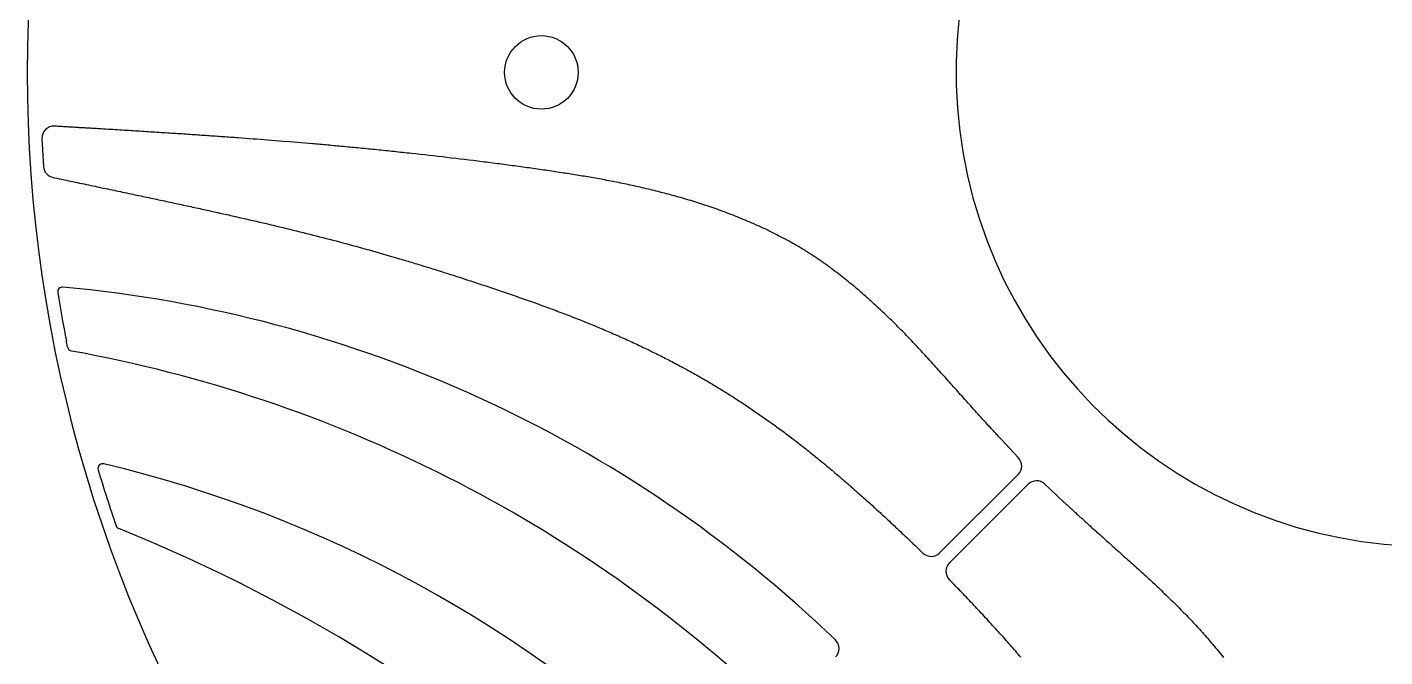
# Model space of a CAD drawing. Header units: millimetres. Extents: x 4391 to 4509, y -27 to 92.
# Drawn here: x 4390.6 to 4447.9, y 7.8 to 34.4 of the extents above; entities that cross this region are included whole.
import ezdxf

# ---------------------------------------------------------------- set-up
doc = ezdxf.new("R2010")
doc.units = ezdxf.units.MM

msp = doc.modelspace()

# ---------------------------------------------------------------- linework, layer by layer
at = {"color": 52, "linetype": 'Continuous', "lineweight": 25}
for p, q in [((4391.763, 30.174), (4391.714, 30.177)), ((4391.817, 30.171), (4391.763, 30.174)), ((4391.871, 30.168), (4391.817, 30.171)), ((4391.926, 30.164), (4391.871, 30.168)), ((4391.98, 30.161), (4391.926, 30.164)), ((4392.033, 30.158), (4391.98, 30.161)), ((4392.087, 30.155), (4392.033, 30.158)), ((4392.141, 30.152), (4392.087, 30.155)), ((4392.194, 30.148), (4392.141, 30.152)), ((4392.248, 30.145), (4392.194, 30.148)), ((4392.301, 30.142), (4392.248, 30.145)), ((4392.354, 30.139), (4392.301, 30.142)), ((4392.407, 30.136), (4392.354, 30.139)), ((4392.46, 30.133), (4392.407, 30.136)), ((4392.512, 30.13), (4392.46, 30.133)), ((4392.565, 30.127), (4392.512, 30.13)), ((4392.617, 30.123), (4392.565, 30.127)), ((4392.669, 30.12), (4392.617, 30.123)), ((4392.722, 30.117), (4392.669, 30.12)), ((4392.774, 30.114), (4392.722, 30.117)), ((4392.825, 30.111), (4392.774, 30.114)), ((4392.877, 30.108), (4392.825, 30.111)), ((4392.929, 30.105), (4392.877, 30.108)), ((4392.98, 30.102), (4392.929, 30.105)), ((4393.031, 30.099), (4392.98, 30.102)), ((4393.083, 30.096), (4393.031, 30.099)), ((4393.134, 30.093), (4393.083, 30.096)), ((4393.185, 30.09), (4393.134, 30.093)), ((4393.236, 30.087), (4393.185, 30.09)), ((4393.286, 30.084), (4393.236, 30.087)), ((4393.337, 30.081), (4393.286, 30.084)), ((4393.387, 30.078), (4393.337, 30.081)), ((4393.438, 30.075), (4393.387, 30.078)), ((4393.488, 30.072), (4393.438, 30.075)), ((4393.538, 30.069), (4393.488, 30.072)), ((4393.588, 30.066), (4393.538, 30.069)), ((4393.638, 30.063), (4393.588, 30.066)), ((4393.687, 30.06), (4393.638, 30.063)), ((4393.787, 30.054), (4393.687, 30.06)), ((4393.885, 30.048), (4393.787, 30.054)), ((4393.983, 30.042), (4393.885, 30.048)), ((4394.081, 30.036), (4393.983, 30.042)), ((4394.178, 30.03), (4394.081, 30.036)), ((4394.275, 30.024), (4394.178, 30.03)), ((4394.371, 30.018), (4394.275, 30.024)), ((4394.467, 30.012), (4394.371, 30.018)), ((4394.563, 30.006), (4394.467, 30.012)), ((4394.658, 30), (4394.563, 30.006)), ((4394.752, 29.995), (4394.658, 30)), ((4394.847, 29.989), (4394.752, 29.995)), ((4394.94, 29.983), (4394.847, 29.989)), ((4395.034, 29.977), (4394.94, 29.983)), ((4395.127, 29.972), (4395.034, 29.977)), ((4395.219, 29.966), (4395.127, 29.972)), ((4395.312, 29.96), (4395.219, 29.966)), ((4395.403, 29.954), (4395.312, 29.96)), ((4395.495, 29.949), (4395.403, 29.954)), ((4395.586, 29.943), (4395.495, 29.949)), ((4395.677, 29.937), (4395.586, 29.943)), ((4395.767, 29.931), (4395.677, 29.937)), ((4395.857, 29.926), (4395.767, 29.931)), ((4395.946, 29.92), (4395.857, 29.926)), ((4396.036, 29.914), (4395.946, 29.92)), ((4396.125, 29.909), (4396.036, 29.914)), ((4396.213, 29.903), (4396.125, 29.909)), ((4396.301, 29.897), (4396.213, 29.903)), ((4396.389, 29.892), (4396.301, 29.897)), ((4396.477, 29.886), (4396.389, 29.892)), ((4396.564, 29.88), (4396.477, 29.886)), ((4396.651, 29.875), (4396.564, 29.88)), ((4396.738, 29.869), (4396.651, 29.875)), ((4396.824, 29.863), (4396.738, 29.869)), ((4396.91, 29.858), (4396.824, 29.863)), ((4396.996, 29.852), (4396.91, 29.858)), ((4397.082, 29.847), (4396.996, 29.852)), ((4397.167, 29.841), (4397.082, 29.847)), ((4397.252, 29.835), (4397.167, 29.841)), ((4397.336, 29.83), (4397.252, 29.835)), ((4397.421, 29.824), (4397.336, 29.83)), ((4397.505, 29.818), (4397.421, 29.824)), ((4397.589, 29.813), (4397.505, 29.818)), ((4397.672, 29.807), (4397.589, 29.813)), ((4397.756, 29.801), (4397.672, 29.807)), ((4397.839, 29.796), (4397.756, 29.801)), ((4397.922, 29.79), (4397.839, 29.796)), ((4391.185, 29.649), (4391.252, 28.474)), ((4398.005, 29.784), (4397.922, 29.79)), ((4398.087, 29.779), (4398.005, 29.784)), ((4398.169, 29.773), (4398.087, 29.779)), ((4398.252, 29.767), (4398.169, 29.773)), ((4398.333, 29.762), (4398.252, 29.767)), ((4398.415, 29.756), (4398.333, 29.762)), ((4398.497, 29.75), (4398.415, 29.756)), ((4398.578, 29.745), (4398.497, 29.75)), ((4398.659, 29.739), (4398.578, 29.745)), ((4398.74, 29.733), (4398.659, 29.739)), ((4398.821, 29.728), (4398.74, 29.733)), ((4398.901, 29.722), (4398.821, 29.728)), ((4398.982, 29.716), (4398.901, 29.722)), ((4399.062, 29.71), (4398.982, 29.716)), ((4399.142, 29.705), (4399.062, 29.71)), ((4399.222, 29.699), (4399.142, 29.705)), ((4399.302, 29.693), (4399.222, 29.699)), ((4399.382, 29.687), (4399.302, 29.693)), ((4399.461, 29.681), (4399.382, 29.687)), ((4399.62, 29.67), (4399.461, 29.681)), ((4399.778, 29.658), (4399.62, 29.67)), ((4399.936, 29.646), (4399.778, 29.658)), ((4400.094, 29.634), (4399.936, 29.646)), ((4400.251, 29.622), (4400.094, 29.634)), ((4400.408, 29.61), (4400.251, 29.622)), ((4400.565, 29.598), (4400.408, 29.61)), ((4400.721, 29.586), (4400.565, 29.598)), ((4400.877, 29.574), (4400.721, 29.586)), ((4401.034, 29.562), (4400.877, 29.574)), ((4401.346, 29.537), (4401.034, 29.562)), ((4401.658, 29.511), (4401.346, 29.537)), ((4401.815, 29.499), (4401.658, 29.511)), ((4401.971, 29.486), (4401.815, 29.499)), ((4402.128, 29.473), (4401.971, 29.486)), ((4402.285, 29.459), (4402.128, 29.473)), ((4402.442, 29.446), (4402.285, 29.459)), ((4402.599, 29.433), (4402.442, 29.446)), ((4402.678, 29.426), (4402.599, 29.433)), ((4402.758, 29.419), (4402.678, 29.426)), ((4402.838, 29.412), (4402.758, 29.419)), ((4402.918, 29.405), (4402.838, 29.412)), ((4402.999, 29.398), (4402.918, 29.405)), ((4403.08, 29.391), (4402.999, 29.398)), ((4403.162, 29.383), (4403.08, 29.391)), ((4403.244, 29.376), (4403.162, 29.383)), ((4403.327, 29.369), (4403.244, 29.376)), ((4403.409, 29.361), (4403.327, 29.369)), ((4403.493, 29.354), (4403.409, 29.361)), ((4403.576, 29.346), (4403.493, 29.354)), ((4403.66, 29.338), (4403.576, 29.346)), ((4403.745, 29.33), (4403.66, 29.338)), ((4403.829, 29.322), (4403.745, 29.33)), ((4403.915, 29.314), (4403.829, 29.322)), ((4404, 29.306), (4403.915, 29.314)), ((4404.086, 29.298), (4404, 29.306)), ((4404.172, 29.29), (4404.086, 29.298)), ((4404.258, 29.282), (4404.172, 29.29)), ((4404.345, 29.274), (4404.258, 29.282)), ((4404.432, 29.265), (4404.345, 29.274)), ((4404.519, 29.257), (4404.432, 29.265)), ((4404.607, 29.248), (4404.519, 29.257)), ((4404.695, 29.24), (4404.607, 29.248)), ((4404.783, 29.231), (4404.695, 29.24)), ((4404.872, 29.222), (4404.783, 29.231)), ((4404.96, 29.213), (4404.872, 29.222)), ((4405.049, 29.204), (4404.96, 29.213)), ((4405.139, 29.196), (4405.049, 29.204)), ((4405.228, 29.187), (4405.139, 29.196)), ((4405.318, 29.177), (4405.228, 29.187)), ((4405.408, 29.168), (4405.318, 29.177)), ((4405.498, 29.159), (4405.408, 29.168)), ((4405.588, 29.15), (4405.498, 29.159)), ((4405.679, 29.14), (4405.588, 29.15)), ((4405.77, 29.131), (4405.679, 29.14)), ((4405.861, 29.122), (4405.77, 29.131)), ((4405.952, 29.112), (4405.861, 29.122)), ((4406.043, 29.103), (4405.952, 29.112)), ((4406.135, 29.093), (4406.043, 29.103)), ((4406.226, 29.083), (4406.135, 29.093)), ((4406.318, 29.073), (4406.226, 29.083)), ((4406.41, 29.064), (4406.318, 29.073)), ((4406.502, 29.054), (4406.41, 29.064)), ((4406.594, 29.044), (4406.502, 29.054)), ((4406.687, 29.034), (4406.594, 29.044)), ((4406.779, 29.024), (4406.687, 29.034)), ((4406.965, 29.004), (4406.779, 29.024)), ((4407.15, 28.983), (4406.965, 29.004)), ((4407.336, 28.962), (4407.15, 28.983)), ((4407.522, 28.941), (4407.336, 28.962)), ((4407.709, 28.92), (4407.522, 28.941)), ((4407.895, 28.899), (4407.709, 28.92)), ((4408.082, 28.878), (4407.895, 28.899)), ((4408.269, 28.856), (4408.082, 28.878)), ((4408.455, 28.834), (4408.269, 28.856)), ((4408.642, 28.812), (4408.455, 28.834)), ((4408.828, 28.79), (4408.642, 28.812)), ((4409.015, 28.767), (4408.828, 28.79)), ((4409.2, 28.745), (4409.015, 28.767)), ((4409.386, 28.722), (4409.2, 28.745)), ((4409.571, 28.699), (4409.386, 28.722)), ((4409.664, 28.687), (4409.571, 28.699)), ((4409.756, 28.676), (4409.664, 28.687)), ((4409.848, 28.664), (4409.756, 28.676)), ((4409.94, 28.653), (4409.848, 28.664)), ((4410.032, 28.641), (4409.94, 28.653)), ((4410.124, 28.629), (4410.032, 28.641)), ((4410.216, 28.618), (4410.124, 28.629)), ((4410.307, 28.606), (4410.216, 28.618)), ((4410.398, 28.594), (4410.307, 28.606)), ((4410.49, 28.582), (4410.398, 28.594)), ((4410.581, 28.57), (4410.49, 28.582)), ((4410.671, 28.558), (4410.581, 28.57)), ((4410.762, 28.546), (4410.671, 28.558)), ((4410.852, 28.534), (4410.762, 28.546)), ((4410.942, 28.522), (4410.852, 28.534)), ((4411.032, 28.51), (4410.942, 28.522)), ((4411.122, 28.498), (4411.032, 28.51)), ((4411.211, 28.486), (4411.122, 28.498)), ((4411.301, 28.474), (4411.211, 28.486)), ((4411.389, 28.462), (4411.301, 28.474)), ((4411.478, 28.45), (4411.389, 28.462)), ((4411.567, 28.438), (4411.478, 28.45)), ((4411.655, 28.425), (4411.567, 28.438)), ((4411.743, 28.413), (4411.655, 28.425)), ((4411.83, 28.401), (4411.743, 28.413)), ((4411.918, 28.389), (4411.83, 28.401)), ((4412.005, 28.376), (4411.918, 28.389)), ((4412.091, 28.364), (4412.005, 28.376)), ((4412.178, 28.351), (4412.091, 28.364)), ((4412.264, 28.339), (4412.178, 28.351)), ((4412.349, 28.327), (4412.264, 28.339)), ((4412.435, 28.314), (4412.349, 28.327)), ((4412.52, 28.302), (4412.435, 28.314)), ((4412.604, 28.289), (4412.52, 28.302)), ((4412.689, 28.277), (4412.604, 28.289)), ((4412.773, 28.264), (4412.689, 28.277)), ((4412.856, 28.252), (4412.773, 28.264)), ((4412.939, 28.239), (4412.856, 28.252)), ((4413.022, 28.227), (4412.939, 28.239)), ((4413.105, 28.214), (4413.022, 28.227)), ((4413.187, 28.201), (4413.105, 28.214)), ((4413.268, 28.189), (4413.187, 28.201)), ((4413.349, 28.176), (4413.268, 28.189)), ((4413.43, 28.163), (4413.349, 28.176)), ((4413.511, 28.151), (4413.43, 28.163)), ((4413.59, 28.138), (4413.511, 28.151)), ((4413.67, 28.125), (4413.59, 28.138)), ((4413.749, 28.113), (4413.67, 28.125)), ((4413.827, 28.1), (4413.749, 28.113)), ((4413.905, 28.087), (4413.827, 28.1)), ((4413.983, 28.074), (4413.905, 28.087)), ((4414.062, 28.061), (4413.983, 28.074)), ((4391.651, 28.013), (4391.719, 27.998)), ((4391.719, 27.998), (4391.817, 27.978)), ((4391.817, 27.978), (4391.915, 27.957)), ((4391.915, 27.957), (4392.012, 27.937)), ((4392.012, 27.937), (4392.108, 27.916)), ((4392.108, 27.916), (4392.205, 27.896)), ((4392.205, 27.896), (4392.301, 27.876)), ((4392.301, 27.876), (4392.396, 27.856)), ((4392.396, 27.856), (4392.491, 27.836)), ((4392.491, 27.836), (4392.586, 27.816)), ((4392.586, 27.816), (4392.681, 27.796)), ((4392.681, 27.796), (4392.775, 27.776)), ((4392.775, 27.776), (4392.868, 27.757)), ((4392.868, 27.757), (4392.962, 27.737)), ((4392.962, 27.737), (4393.055, 27.717)), ((4393.055, 27.717), (4393.147, 27.698)), ((4393.147, 27.698), (4393.24, 27.678)), ((4393.24, 27.678), (4393.332, 27.659)), ((4393.332, 27.659), (4393.423, 27.64)), ((4393.423, 27.64), (4393.515, 27.621)), ((4393.515, 27.621), (4393.605, 27.602)), ((4393.605, 27.602), (4393.696, 27.582)), ((4393.696, 27.582), (4393.786, 27.563)), ((4393.786, 27.563), (4393.876, 27.545)), ((4393.876, 27.545), (4393.966, 27.526)), ((4393.966, 27.526), (4394.055, 27.507)), ((4394.055, 27.507), (4394.144, 27.488)), ((4414.14, 28.048), (4414.062, 28.061)), ((4414.219, 28.035), (4414.14, 28.048)), ((4414.298, 28.021), (4414.219, 28.035)), ((4414.377, 28.008), (4414.298, 28.021)), ((4414.457, 27.994), (4414.377, 28.008)), ((4414.536, 27.98), (4414.457, 27.994)), ((4414.616, 27.965), (4414.536, 27.98)), ((4414.697, 27.951), (4414.616, 27.965)), ((4414.777, 27.936), (4414.697, 27.951)), ((4414.858, 27.921), (4414.777, 27.936)), ((4414.939, 27.906), (4414.858, 27.921)), ((4415.02, 27.891), (4414.939, 27.906)), ((4415.102, 27.875), (4415.02, 27.891)), ((4415.183, 27.86), (4415.102, 27.875)), ((4415.265, 27.844), (4415.183, 27.86)), ((4415.347, 27.828), (4415.265, 27.844)), ((4415.429, 27.811), (4415.347, 27.828)), ((4415.512, 27.795), (4415.429, 27.811)), ((4415.594, 27.778), (4415.512, 27.795)), ((4415.677, 27.761), (4415.594, 27.778)), ((4415.76, 27.744), (4415.677, 27.761)), ((4415.843, 27.726), (4415.76, 27.744)), ((4415.926, 27.709), (4415.843, 27.726)), ((4416.01, 27.691), (4415.926, 27.709)), ((4416.093, 27.673), (4416.01, 27.691)), ((4416.177, 27.654), (4416.093, 27.673)), ((4416.261, 27.636), (4416.177, 27.654)), ((4416.345, 27.617), (4416.261, 27.636)), ((4416.429, 27.598), (4416.345, 27.617)), ((4416.513, 27.578), (4416.429, 27.598)), ((4416.598, 27.559), (4416.513, 27.578)), ((4416.682, 27.539), (4416.598, 27.559)), ((4416.767, 27.519), (4416.682, 27.539)), ((4416.851, 27.499), (4416.767, 27.519)), ((4394.144, 27.488), (4394.233, 27.47)), ((4394.233, 27.47), (4394.321, 27.451)), ((4394.321, 27.451), (4394.409, 27.432)), ((4394.409, 27.432), (4394.496, 27.414)), ((4394.496, 27.414), (4394.584, 27.396)), ((4394.584, 27.396), (4394.671, 27.377)), ((4394.671, 27.377), (4394.757, 27.359)), ((4394.757, 27.359), (4394.844, 27.341)), ((4394.844, 27.341), (4394.93, 27.323)), ((4394.93, 27.323), (4395.016, 27.304)), ((4395.016, 27.304), (4395.101, 27.286)), ((4395.101, 27.286), (4395.187, 27.268)), ((4395.187, 27.268), (4395.271, 27.25)), ((4395.271, 27.25), (4395.356, 27.232)), ((4395.356, 27.232), (4395.44, 27.215)), ((4395.44, 27.215), (4395.525, 27.197)), ((4395.525, 27.197), (4395.608, 27.179)), ((4395.608, 27.179), (4395.692, 27.161)), ((4395.692, 27.161), (4395.775, 27.144)), ((4395.775, 27.144), (4395.858, 27.126)), ((4395.858, 27.126), (4395.941, 27.108)), ((4395.941, 27.108), (4396.023, 27.091)), ((4396.023, 27.091), (4396.105, 27.073)), ((4396.105, 27.073), (4396.187, 27.056)), ((4396.187, 27.056), (4396.269, 27.039)), ((4396.269, 27.039), (4396.35, 27.021)), ((4396.35, 27.021), (4396.432, 27.004)), ((4396.432, 27.004), (4396.512, 26.987)), ((4396.512, 26.987), (4396.593, 26.969)), ((4396.593, 26.969), (4396.674, 26.952)), ((4396.674, 26.952), (4396.754, 26.935)), ((4396.754, 26.935), (4396.834, 26.918)), ((4416.936, 27.478), (4416.851, 27.499)), ((4417.021, 27.457), (4416.936, 27.478)), ((4417.106, 27.436), (4417.021, 27.457)), ((4417.191, 27.415), (4417.106, 27.436)), ((4417.277, 27.393), (4417.191, 27.415)), ((4417.362, 27.371), (4417.277, 27.393)), ((4417.447, 27.349), (4417.362, 27.371)), ((4417.533, 27.326), (4417.447, 27.349)), ((4417.618, 27.304), (4417.533, 27.326)), ((4417.704, 27.281), (4417.618, 27.304)), ((4417.789, 27.257), (4417.704, 27.281)), ((4417.875, 27.234), (4417.789, 27.257)), ((4417.961, 27.21), (4417.875, 27.234)), ((4418.046, 27.186), (4417.961, 27.21)), ((4418.132, 27.161), (4418.046, 27.186)), ((4418.218, 27.136), (4418.132, 27.161)), ((4418.304, 27.111), (4418.218, 27.136)), ((4418.39, 27.086), (4418.304, 27.111)), ((4418.475, 27.06), (4418.39, 27.086)), ((4418.561, 27.034), (4418.475, 27.06)), ((4418.647, 27.008), (4418.561, 27.034)), ((4418.733, 26.981), (4418.647, 27.008)), ((4418.819, 26.955), (4418.733, 26.981)), ((4418.905, 26.927), (4418.819, 26.955)), ((4418.99, 26.9), (4418.905, 26.927)), ((4396.834, 26.918), (4396.913, 26.901)), ((4396.913, 26.901), (4396.993, 26.883)), ((4396.993, 26.883), (4397.072, 26.866)), ((4397.072, 26.866), (4397.151, 26.849)), ((4397.151, 26.849), (4397.23, 26.832)), ((4397.23, 26.832), (4397.308, 26.815)), ((4397.308, 26.815), (4397.387, 26.798)), ((4397.387, 26.798), (4397.465, 26.781)), ((4397.465, 26.781), (4397.543, 26.765)), ((4397.543, 26.765), (4397.62, 26.748)), ((4397.62, 26.748), (4397.698, 26.731)), ((4397.698, 26.731), (4397.775, 26.714)), ((4397.775, 26.714), (4397.852, 26.697)), ((4397.852, 26.697), (4397.929, 26.68)), ((4397.929, 26.68), (4398.006, 26.664)), ((4398.006, 26.664), (4398.082, 26.647)), ((4398.082, 26.647), (4398.158, 26.63)), ((4398.158, 26.63), (4398.235, 26.613)), ((4398.235, 26.613), (4398.31, 26.597)), ((4398.31, 26.597), (4398.386, 26.58)), ((4398.386, 26.58), (4398.462, 26.563)), ((4398.462, 26.563), (4398.537, 26.547)), ((4398.537, 26.547), (4398.612, 26.53)), ((4398.612, 26.53), (4398.687, 26.513)), ((4398.687, 26.513), (4398.762, 26.497)), ((4398.762, 26.497), (4398.837, 26.48)), ((4398.837, 26.48), (4398.911, 26.463)), ((4398.911, 26.463), (4398.986, 26.447)), ((4398.986, 26.447), (4399.06, 26.43)), ((4399.06, 26.43), (4399.134, 26.414)), ((4399.134, 26.414), (4399.208, 26.397)), ((4399.208, 26.397), (4399.355, 26.364)), ((4399.355, 26.364), (4399.502, 26.33)), ((4419.076, 26.872), (4418.99, 26.9)), ((4419.162, 26.844), (4419.076, 26.872)), ((4419.248, 26.815), (4419.162, 26.844)), ((4419.333, 26.787), (4419.248, 26.815)), ((4419.419, 26.757), (4419.333, 26.787)), ((4419.505, 26.728), (4419.419, 26.757)), ((4419.59, 26.698), (4419.505, 26.728)), ((4419.676, 26.668), (4419.59, 26.698)), ((4419.761, 26.638), (4419.676, 26.668)), ((4419.847, 26.607), (4419.761, 26.638)), ((4419.932, 26.576), (4419.847, 26.607)), ((4420.017, 26.544), (4419.932, 26.576)), ((4420.102, 26.512), (4420.017, 26.544)), ((4420.187, 26.48), (4420.102, 26.512)), ((4420.272, 26.448), (4420.187, 26.48)), ((4420.357, 26.415), (4420.272, 26.448)), ((4420.442, 26.382), (4420.357, 26.415)), ((4420.526, 26.348), (4420.442, 26.382)), ((4399.502, 26.33), (4399.648, 26.297)), ((4399.648, 26.297), (4399.793, 26.264)), ((4399.793, 26.264), (4399.938, 26.231)), ((4399.938, 26.231), (4400.083, 26.198)), ((4400.083, 26.198), (4400.227, 26.164)), ((4400.227, 26.164), (4400.37, 26.131)), ((4400.37, 26.131), (4400.514, 26.097)), ((4400.514, 26.097), (4400.656, 26.064)), ((4400.656, 26.064), (4400.799, 26.03)), ((4400.799, 26.03), (4400.941, 25.997)), ((4400.941, 25.997), (4401.082, 25.963)), ((4401.082, 25.963), (4401.223, 25.929)), ((4401.223, 25.929), (4401.364, 25.895)), ((4401.364, 25.895), (4401.505, 25.861)), ((4401.505, 25.861), (4401.645, 25.827)), ((4401.645, 25.827), (4401.786, 25.793)), ((4401.786, 25.793), (4401.926, 25.758)), ((4420.611, 26.314), (4420.526, 26.348)), ((4420.695, 26.28), (4420.611, 26.314)), ((4420.78, 26.245), (4420.695, 26.28)), ((4420.864, 26.21), (4420.78, 26.245)), ((4420.948, 26.175), (4420.864, 26.21)), ((4421.032, 26.139), (4420.948, 26.175)), ((4421.116, 26.103), (4421.032, 26.139)), ((4421.199, 26.066), (4421.116, 26.103)), ((4421.283, 26.029), (4421.199, 26.066)), ((4421.366, 25.992), (4421.283, 26.029)), ((4421.449, 25.954), (4421.366, 25.992)), ((4421.532, 25.916), (4421.449, 25.954)), ((4421.615, 25.878), (4421.532, 25.916)), ((4421.698, 25.839), (4421.615, 25.878)), ((4421.78, 25.799), (4421.698, 25.839)), ((4421.862, 25.76), (4421.78, 25.799)), ((4401.926, 25.758), (4402.065, 25.724)), ((4402.065, 25.724), (4402.205, 25.689)), ((4402.205, 25.689), (4402.344, 25.654)), ((4402.344, 25.654), (4402.484, 25.619)), ((4402.484, 25.619), (4402.623, 25.584)), ((4402.623, 25.584), (4402.762, 25.549)), ((4402.762, 25.549), (4402.901, 25.513)), ((4402.901, 25.513), (4403.04, 25.478)), ((4403.04, 25.478), (4403.179, 25.442)), ((4403.179, 25.442), (4403.318, 25.405)), ((4403.318, 25.405), (4403.457, 25.369)), ((4403.457, 25.369), (4403.596, 25.333)), ((4403.596, 25.333), (4403.735, 25.296)), ((4403.735, 25.296), (4403.874, 25.259)), ((4403.874, 25.259), (4404.013, 25.221)), ((4404.013, 25.221), (4404.152, 25.184)), ((4421.944, 25.72), (4421.862, 25.76)), ((4422.026, 25.679), (4421.944, 25.72)), ((4422.108, 25.639), (4422.026, 25.679)), ((4422.189, 25.597), (4422.108, 25.639)), ((4422.271, 25.556), (4422.189, 25.597)), ((4422.352, 25.514), (4422.271, 25.556)), ((4422.432, 25.471), (4422.352, 25.514)), ((4422.513, 25.428), (4422.432, 25.471)), ((4422.553, 25.407), (4422.513, 25.428)), ((4422.593, 25.385), (4422.553, 25.407)), ((4422.633, 25.363), (4422.593, 25.385)), ((4422.673, 25.341), (4422.633, 25.363)), ((4422.713, 25.319), (4422.673, 25.341)), ((4422.753, 25.297), (4422.713, 25.319)), ((4422.793, 25.275), (4422.753, 25.297)), ((4422.833, 25.252), (4422.793, 25.275)), ((4422.872, 25.23), (4422.833, 25.252)), ((4422.912, 25.207), (4422.872, 25.23)), ((4404.152, 25.184), (4404.292, 25.146)), ((4404.292, 25.146), (4404.431, 25.108)), ((4404.431, 25.108), (4404.571, 25.069)), ((4404.571, 25.069), (4404.711, 25.031)), ((4404.711, 25.031), (4404.851, 24.992)), ((4404.851, 24.992), (4404.992, 24.952)), ((4404.992, 24.952), (4405.133, 24.913)), ((4405.133, 24.913), (4405.274, 24.873)), ((4405.274, 24.873), (4405.415, 24.833)), ((4405.415, 24.833), (4405.557, 24.792)), ((4405.557, 24.792), (4405.699, 24.751)), ((4405.699, 24.751), (4405.841, 24.71)), ((4405.841, 24.71), (4405.984, 24.668)), ((4405.984, 24.668), (4406.128, 24.626)), ((4422.952, 25.185), (4422.912, 25.207)), ((4422.991, 25.162), (4422.952, 25.185)), ((4423.031, 25.139), (4422.991, 25.162)), ((4423.07, 25.116), (4423.031, 25.139)), ((4423.109, 25.093), (4423.07, 25.116)), ((4423.149, 25.07), (4423.109, 25.093)), ((4423.188, 25.046), (4423.149, 25.07)), ((4423.227, 25.023), (4423.188, 25.046)), ((4423.266, 24.999), (4423.227, 25.023)), ((4423.305, 24.976), (4423.266, 24.999)), ((4423.344, 24.952), (4423.305, 24.976)), ((4423.383, 24.928), (4423.344, 24.952)), ((4423.421, 24.904), (4423.383, 24.928)), ((4423.46, 24.88), (4423.421, 24.904)), ((4423.499, 24.856), (4423.46, 24.88)), ((4423.537, 24.831), (4423.499, 24.856)), ((4423.576, 24.807), (4423.537, 24.831)), ((4423.614, 24.782), (4423.576, 24.807)), ((4423.652, 24.758), (4423.614, 24.782)), ((4423.691, 24.733), (4423.652, 24.758)), ((4423.729, 24.708), (4423.691, 24.733)), ((4423.767, 24.683), (4423.729, 24.708)), ((4423.805, 24.658), (4423.767, 24.683)), ((4423.843, 24.633), (4423.805, 24.658)), ((4406.128, 24.626), (4406.271, 24.584)), ((4406.271, 24.584), (4406.343, 24.563)), ((4406.343, 24.563), (4406.416, 24.541)), ((4406.416, 24.541), (4406.488, 24.52)), ((4406.488, 24.52), (4406.56, 24.498)), ((4406.56, 24.498), (4406.633, 24.476)), ((4406.633, 24.476), (4406.706, 24.454)), ((4406.706, 24.454), (4406.778, 24.433)), ((4406.778, 24.433), (4406.851, 24.41)), ((4406.851, 24.41), (4406.924, 24.388)), ((4406.924, 24.388), (4406.998, 24.366)), ((4406.998, 24.366), (4407.071, 24.344)), ((4407.071, 24.344), (4407.145, 24.321)), ((4407.145, 24.321), (4407.218, 24.299)), ((4407.218, 24.299), (4407.292, 24.276)), ((4407.292, 24.276), (4407.366, 24.253)), ((4407.366, 24.253), (4407.44, 24.23)), ((4407.44, 24.23), (4407.514, 24.207)), ((4407.514, 24.207), (4407.589, 24.184)), ((4407.589, 24.184), (4407.664, 24.161)), ((4407.664, 24.161), (4407.738, 24.138)), ((4407.738, 24.138), (4407.813, 24.114)), ((4407.813, 24.114), (4407.888, 24.091)), ((4407.888, 24.091), (4407.964, 24.067)), ((4407.964, 24.067), (4408.039, 24.043)), ((4423.881, 24.608), (4423.843, 24.633)), ((4423.918, 24.582), (4423.881, 24.608)), ((4423.956, 24.557), (4423.918, 24.582)), ((4423.994, 24.531), (4423.956, 24.557)), ((4424.031, 24.505), (4423.994, 24.531)), ((4424.069, 24.479), (4424.031, 24.505)), ((4424.106, 24.453), (4424.069, 24.479)), ((4424.143, 24.427), (4424.106, 24.453)), ((4424.18, 24.401), (4424.143, 24.427)), ((4424.218, 24.374), (4424.18, 24.401)), ((4424.255, 24.348), (4424.218, 24.374)), ((4424.291, 24.321), (4424.255, 24.348)), ((4424.328, 24.294), (4424.291, 24.321)), ((4424.365, 24.268), (4424.328, 24.294)), ((4424.402, 24.241), (4424.365, 24.268)), ((4424.438, 24.214), (4424.402, 24.241)), ((4424.475, 24.186), (4424.438, 24.214)), ((4424.511, 24.159), (4424.475, 24.186)), ((4424.547, 24.132), (4424.511, 24.159)), ((4424.583, 24.105), (4424.547, 24.132)), ((4424.619, 24.078), (4424.583, 24.105)), ((4424.655, 24.05), (4424.619, 24.078)), ((4408.039, 24.043), (4408.115, 24.019)), ((4408.115, 24.019), (4408.191, 23.995)), ((4408.191, 23.995), (4408.267, 23.971)), ((4408.267, 23.971), (4408.343, 23.947)), ((4408.343, 23.947), (4408.419, 23.923)), ((4408.419, 23.923), (4408.496, 23.898)), ((4408.496, 23.898), (4408.573, 23.873)), ((4408.573, 23.873), (4408.65, 23.849)), ((4408.65, 23.849), (4408.727, 23.824)), ((4408.727, 23.824), (4408.805, 23.799)), ((4408.805, 23.799), (4408.882, 23.773)), ((4408.882, 23.773), (4408.96, 23.748)), ((4408.96, 23.748), (4409.038, 23.723)), ((4409.038, 23.723), (4409.116, 23.697)), ((4409.116, 23.697), (4409.195, 23.671)), ((4409.195, 23.671), (4409.274, 23.646)), ((4409.274, 23.646), (4409.353, 23.62)), ((4409.353, 23.62), (4409.432, 23.594)), ((4409.432, 23.594), (4409.511, 23.567)), ((4409.511, 23.567), (4409.591, 23.541)), ((4409.591, 23.541), (4409.671, 23.515)), ((4409.671, 23.515), (4409.751, 23.488)), ((4424.691, 24.023), (4424.655, 24.05)), ((4424.726, 23.996), (4424.691, 24.023)), ((4424.762, 23.969), (4424.726, 23.996)), ((4424.797, 23.942), (4424.762, 23.969)), ((4424.832, 23.914), (4424.797, 23.942)), ((4424.867, 23.887), (4424.832, 23.914)), ((4424.937, 23.832), (4424.867, 23.887)), ((4425.007, 23.778), (4424.937, 23.832)), ((4425.075, 23.723), (4425.007, 23.778)), ((4425.144, 23.668), (4425.075, 23.723)), ((4425.212, 23.614), (4425.144, 23.668)), ((4425.279, 23.559), (4425.212, 23.614)), ((4425.346, 23.504), (4425.279, 23.559)), ((4425.413, 23.449), (4425.346, 23.504)), ((4409.751, 23.488), (4409.831, 23.461)), ((4409.831, 23.461), (4409.912, 23.434)), ((4409.912, 23.434), (4409.993, 23.407)), ((4409.993, 23.407), (4410.074, 23.38)), ((4410.074, 23.38), (4410.155, 23.353)), ((4410.155, 23.353), (4410.237, 23.325)), ((4410.237, 23.325), (4410.318, 23.297)), ((4410.318, 23.297), (4410.401, 23.27)), ((4410.401, 23.27), (4410.483, 23.242)), ((4410.483, 23.242), (4410.566, 23.214)), ((4410.566, 23.214), (4410.648, 23.185)), ((4410.648, 23.185), (4410.732, 23.157)), ((4410.732, 23.157), (4410.815, 23.128)), ((4410.815, 23.128), (4410.899, 23.1)), ((4410.899, 23.1), (4410.983, 23.071)), ((4410.983, 23.071), (4411.067, 23.042)), ((4411.067, 23.042), (4411.152, 23.013)), ((4411.152, 23.013), (4411.237, 22.983)), ((4411.237, 22.983), (4411.321, 22.954)), ((4411.321, 22.954), (4411.406, 22.924)), ((4411.406, 22.924), (4411.49, 22.895)), ((4425.479, 23.394), (4425.413, 23.449)), ((4425.545, 23.339), (4425.479, 23.394)), ((4425.611, 23.284), (4425.545, 23.339)), ((4425.676, 23.228), (4425.611, 23.284)), ((4425.74, 23.173), (4425.676, 23.228)), ((4425.805, 23.118), (4425.74, 23.173)), ((4425.869, 23.062), (4425.805, 23.118)), ((4425.932, 23.007), (4425.869, 23.062)), ((4425.996, 22.951), (4425.932, 23.007)), ((4426.058, 22.895), (4425.996, 22.951)), ((4411.49, 22.895), (4411.574, 22.866)), ((4411.574, 22.866), (4411.658, 22.836)), ((4411.658, 22.836), (4411.741, 22.807)), ((4411.741, 22.807), (4411.824, 22.777)), ((4411.824, 22.777), (4411.907, 22.748)), ((4411.907, 22.748), (4411.99, 22.718)), ((4411.99, 22.718), (4412.072, 22.689)), ((4412.072, 22.689), (4412.154, 22.659)), ((4412.154, 22.659), (4412.236, 22.63)), ((4412.236, 22.63), (4412.317, 22.6)), ((4412.317, 22.6), (4412.398, 22.57)), ((4412.398, 22.57), (4412.479, 22.541)), ((4412.479, 22.541), (4412.559, 22.511)), ((4412.559, 22.511), (4412.64, 22.481)), ((4412.64, 22.481), (4412.72, 22.452)), ((4412.72, 22.452), (4412.8, 22.422)), ((4412.8, 22.422), (4412.879, 22.392)), ((4412.879, 22.392), (4412.958, 22.362)), ((4412.958, 22.362), (4413.037, 22.333)), ((4426.121, 22.839), (4426.058, 22.895)), ((4426.183, 22.783), (4426.121, 22.839)), ((4426.245, 22.727), (4426.183, 22.783)), ((4426.307, 22.671), (4426.245, 22.727)), ((4426.368, 22.615), (4426.307, 22.671)), ((4426.429, 22.559), (4426.368, 22.615)), ((4426.49, 22.502), (4426.429, 22.559)), ((4426.551, 22.446), (4426.49, 22.502)), ((4426.611, 22.389), (4426.551, 22.446)), ((4426.671, 22.333), (4426.611, 22.389)), ((4413.037, 22.333), (4413.116, 22.303)), ((4413.116, 22.303), (4413.194, 22.273)), ((4413.194, 22.273), (4413.273, 22.243)), ((4413.273, 22.243), (4413.351, 22.213)), ((4413.351, 22.213), (4413.428, 22.183)), ((4413.428, 22.183), (4413.506, 22.153)), ((4413.506, 22.153), (4413.583, 22.123)), ((4413.583, 22.123), (4413.66, 22.093)), ((4413.66, 22.093), (4413.736, 22.063)), ((4413.736, 22.063), (4413.813, 22.033)), ((4413.813, 22.033), (4413.889, 22.002)), ((4413.889, 22.002), (4413.965, 21.972)), ((4413.965, 21.972), (4414.041, 21.942)), ((4414.041, 21.942), (4414.116, 21.911)), ((4414.116, 21.911), (4414.192, 21.881)), ((4414.192, 21.881), (4414.267, 21.85)), ((4414.267, 21.85), (4414.341, 21.82)), ((4414.341, 21.82), (4414.416, 21.789)), ((4414.416, 21.789), (4414.49, 21.759)), ((4426.731, 22.276), (4426.671, 22.333)), ((4426.79, 22.219), (4426.731, 22.276)), ((4426.85, 22.162), (4426.79, 22.219)), ((4426.909, 22.105), (4426.85, 22.162)), ((4426.968, 22.047), (4426.909, 22.105)), ((4427.027, 21.99), (4426.968, 22.047)), ((4427.085, 21.932), (4427.027, 21.99)), ((4427.143, 21.875), (4427.085, 21.932)), ((4427.201, 21.817), (4427.143, 21.875)), ((4427.259, 21.759), (4427.201, 21.817)), ((4414.49, 21.759), (4414.565, 21.728)), ((4414.565, 21.728), (4414.638, 21.697)), ((4414.638, 21.697), (4414.712, 21.667)), ((4414.712, 21.667), (4414.786, 21.636)), ((4414.786, 21.636), (4414.859, 21.605)), ((4414.859, 21.605), (4414.932, 21.574)), ((4414.932, 21.574), (4415.005, 21.543)), ((4415.005, 21.543), (4415.077, 21.512)), ((4415.077, 21.512), (4415.15, 21.481)), ((4415.15, 21.481), (4415.222, 21.45)), ((4415.222, 21.45), (4415.294, 21.419)), ((4415.294, 21.419), (4415.366, 21.387)), ((4415.366, 21.387), (4415.437, 21.356)), ((4415.437, 21.356), (4415.509, 21.324)), ((4415.509, 21.324), (4415.58, 21.293)), ((4415.58, 21.293), (4415.651, 21.261)), ((4415.651, 21.261), (4415.721, 21.23)), ((4415.721, 21.23), (4415.792, 21.198)), ((4415.792, 21.198), (4415.862, 21.166)), ((4427.317, 21.701), (4427.259, 21.759)), ((4427.375, 21.643), (4427.317, 21.701)), ((4427.432, 21.584), (4427.375, 21.643)), ((4427.49, 21.526), (4427.432, 21.584)), ((4427.547, 21.467), (4427.49, 21.526)), ((4427.604, 21.409), (4427.547, 21.467)), ((4427.661, 21.35), (4427.604, 21.409)), ((4427.718, 21.291), (4427.661, 21.35)), ((4427.775, 21.231), (4427.718, 21.291)), ((4427.832, 21.172), (4427.775, 21.231)), ((4392.268, 20.847), (4392.215, 21.111)), ((4415.862, 21.166), (4415.933, 21.134)), ((4415.933, 21.134), (4416.003, 21.102)), ((4416.003, 21.102), (4416.073, 21.07)), ((4416.073, 21.07), (4416.142, 21.038)), ((4416.142, 21.038), (4416.212, 21.006)), ((4416.212, 21.006), (4416.281, 20.974)), ((4416.281, 20.974), (4416.35, 20.942)), ((4416.35, 20.942), (4416.419, 20.909)), ((4416.419, 20.909), (4416.488, 20.877)), ((4416.488, 20.877), (4416.556, 20.844)), ((4416.556, 20.844), (4416.625, 20.812)), ((4416.625, 20.812), (4416.693, 20.779)), ((4416.693, 20.779), (4416.761, 20.746)), ((4416.761, 20.746), (4416.829, 20.713)), ((4416.829, 20.713), (4416.897, 20.68)), ((4416.897, 20.68), (4416.965, 20.647)), ((4416.965, 20.647), (4417.032, 20.614)), ((4427.888, 21.112), (4427.832, 21.172)), ((4427.945, 21.053), (4427.888, 21.112)), ((4428.002, 20.993), (4427.945, 21.053)), ((4428.058, 20.933), (4428.002, 20.993)), ((4428.115, 20.873), (4428.058, 20.933)), ((4428.171, 20.812), (4428.115, 20.873)), ((4428.227, 20.752), (4428.171, 20.812)), ((4428.284, 20.691), (4428.227, 20.752)), ((4428.34, 20.63), (4428.284, 20.691)), ((4428.397, 20.569), (4428.34, 20.63)), ((4417.032, 20.614), (4417.099, 20.581)), ((4417.099, 20.581), (4417.166, 20.547)), ((4417.166, 20.547), (4417.233, 20.514)), ((4417.233, 20.514), (4417.3, 20.48)), ((4417.3, 20.48), (4417.367, 20.447)), ((4417.367, 20.447), (4417.433, 20.413)), ((4417.433, 20.413), (4417.5, 20.379)), ((4417.5, 20.379), (4417.566, 20.345)), ((4417.566, 20.345), (4417.632, 20.311)), ((4417.632, 20.311), (4417.698, 20.277)), ((4417.698, 20.277), (4417.764, 20.243)), ((4417.764, 20.243), (4417.83, 20.208)), ((4417.83, 20.208), (4417.895, 20.174)), ((4417.895, 20.174), (4417.961, 20.139)), ((4417.961, 20.139), (4418.026, 20.105)), ((4418.026, 20.105), (4418.091, 20.07)), ((4418.091, 20.07), (4418.156, 20.035)), ((4428.453, 20.508), (4428.397, 20.569)), ((4428.509, 20.447), (4428.453, 20.508)), ((4428.566, 20.385), (4428.509, 20.447)), ((4428.622, 20.323), (4428.566, 20.385)), ((4428.679, 20.261), (4428.622, 20.323)), ((4428.735, 20.199), (4428.679, 20.261)), ((4428.792, 20.137), (4428.735, 20.199)), ((4428.849, 20.074), (4428.792, 20.137)), ((4428.906, 20.011), (4428.849, 20.074)), ((4418.156, 20.035), (4418.221, 20)), ((4418.221, 20), (4418.286, 19.965)), ((4418.286, 19.965), (4418.35, 19.93)), ((4418.35, 19.93), (4418.415, 19.895)), ((4418.415, 19.895), (4418.479, 19.859)), ((4418.479, 19.859), (4418.544, 19.824)), ((4418.544, 19.824), (4418.608, 19.788)), ((4418.608, 19.788), (4418.672, 19.752)), ((4418.672, 19.752), (4418.736, 19.716)), ((4418.736, 19.716), (4418.8, 19.68)), ((4418.8, 19.68), (4418.863, 19.644)), ((4418.863, 19.644), (4418.927, 19.608)), ((4418.927, 19.608), (4418.991, 19.571)), ((4418.991, 19.571), (4419.054, 19.535)), ((4419.054, 19.535), (4419.117, 19.498)), ((4419.117, 19.498), (4419.181, 19.461)), ((4428.962, 19.948), (4428.906, 20.011)), ((4429.019, 19.885), (4428.962, 19.948)), ((4429.076, 19.822), (4429.019, 19.885)), ((4429.134, 19.758), (4429.076, 19.822)), ((4429.191, 19.695), (4429.134, 19.758)), ((4429.248, 19.631), (4429.191, 19.695)), ((4429.306, 19.567), (4429.248, 19.631)), ((4429.363, 19.502), (4429.306, 19.567)), ((4429.421, 19.437), (4429.363, 19.502)), ((4419.181, 19.461), (4419.244, 19.425)), ((4419.244, 19.425), (4419.307, 19.388)), ((4419.307, 19.388), (4419.37, 19.35)), ((4419.37, 19.35), (4419.433, 19.313)), ((4419.433, 19.313), (4419.495, 19.276)), ((4419.495, 19.276), (4419.558, 19.238)), ((4419.558, 19.238), (4419.621, 19.2)), ((4419.621, 19.2), (4419.683, 19.163)), ((4419.683, 19.163), (4419.746, 19.125)), ((4419.746, 19.125), (4419.808, 19.087)), ((4419.808, 19.087), (4419.87, 19.048)), ((4419.87, 19.048), (4419.933, 19.01)), ((4419.933, 19.01), (4419.995, 18.971)), ((4419.995, 18.971), (4420.057, 18.933)), ((4420.057, 18.933), (4420.119, 18.894)), ((4429.479, 19.373), (4429.421, 19.437)), ((4429.537, 19.308), (4429.479, 19.373)), ((4429.596, 19.242), (4429.537, 19.308)), ((4429.654, 19.177), (4429.596, 19.242)), ((4429.713, 19.111), (4429.654, 19.177)), ((4429.772, 19.045), (4429.713, 19.111)), ((4429.831, 18.979), (4429.772, 19.045)), ((4429.89, 18.912), (4429.831, 18.979)), ((4429.95, 18.846), (4429.89, 18.912)), ((4420.119, 18.894), (4420.181, 18.855)), ((4420.181, 18.855), (4420.243, 18.816)), ((4420.243, 18.816), (4420.305, 18.777)), ((4420.305, 18.777), (4420.366, 18.737)), ((4420.366, 18.737), (4420.428, 18.698)), ((4420.428, 18.698), (4420.49, 18.658)), ((4420.49, 18.658), (4420.551, 18.618)), ((4420.551, 18.618), (4420.613, 18.578)), ((4420.613, 18.578), (4420.674, 18.538)), ((4420.674, 18.538), (4420.736, 18.498)), ((4420.736, 18.498), (4420.797, 18.458)), ((4420.797, 18.458), (4420.858, 18.417)), ((4420.858, 18.417), (4420.92, 18.376)), ((4420.92, 18.376), (4420.981, 18.335)), ((4420.981, 18.335), (4421.042, 18.294)), ((4430.01, 18.779), (4429.95, 18.846)), ((4430.07, 18.712), (4430.01, 18.779)), ((4430.13, 18.644), (4430.07, 18.712)), ((4430.191, 18.576), (4430.13, 18.644)), ((4430.252, 18.509), (4430.191, 18.576)), ((4430.313, 18.44), (4430.252, 18.509)), ((4430.374, 18.372), (4430.313, 18.44)), ((4430.436, 18.303), (4430.374, 18.372)), ((4421.042, 18.294), (4421.103, 18.253)), ((4421.103, 18.253), (4421.164, 18.212)), ((4421.164, 18.212), (4421.225, 18.17)), ((4421.225, 18.17), (4421.286, 18.128)), ((4421.286, 18.128), (4421.347, 18.087)), ((4421.347, 18.087), (4421.408, 18.044)), ((4421.408, 18.044), (4421.469, 18.002)), ((4421.469, 18.002), (4421.53, 17.96)), ((4421.53, 17.96), (4421.591, 17.917)), ((4421.591, 17.917), (4421.652, 17.875)), ((4421.652, 17.875), (4421.713, 17.832)), ((4421.713, 17.832), (4421.774, 17.789)), ((4421.774, 17.789), (4421.834, 17.745)), ((4430.498, 18.234), (4430.436, 18.303)), ((4430.56, 18.165), (4430.498, 18.234)), ((4430.623, 18.096), (4430.56, 18.165)), ((4430.686, 18.026), (4430.623, 18.096)), ((4430.749, 17.956), (4430.686, 18.026)), ((4430.813, 17.886), (4430.749, 17.956)), ((4430.877, 17.815), (4430.813, 17.886)), ((4430.941, 17.744), (4430.877, 17.815)), ((4421.834, 17.745), (4421.895, 17.702)), ((4421.895, 17.702), (4421.956, 17.658)), ((4421.956, 17.658), (4422.017, 17.615)), ((4422.017, 17.615), (4422.078, 17.571)), ((4422.078, 17.571), (4422.138, 17.527)), ((4422.138, 17.527), (4422.199, 17.482)), ((4422.199, 17.482), (4422.26, 17.438)), ((4422.26, 17.438), (4422.321, 17.393)), ((4422.321, 17.393), (4422.381, 17.348)), ((4422.381, 17.348), (4422.442, 17.303)), ((4422.442, 17.303), (4422.503, 17.258)), ((4422.503, 17.258), (4422.564, 17.213)), ((4422.564, 17.213), (4422.625, 17.167)), ((4431.006, 17.673), (4430.941, 17.744)), ((4431.071, 17.602), (4431.006, 17.673)), ((4431.104, 17.566), (4431.071, 17.602)), ((4431.137, 17.53), (4431.104, 17.566)), ((4431.17, 17.494), (4431.137, 17.53)), ((4431.203, 17.458), (4431.17, 17.494)), ((4431.236, 17.422), (4431.203, 17.458)), ((4431.269, 17.386), (4431.236, 17.422)), ((4431.302, 17.35), (4431.269, 17.386)), ((4431.336, 17.314), (4431.302, 17.35)), ((4431.369, 17.277), (4431.336, 17.314)), ((4431.403, 17.241), (4431.369, 17.277)), ((4431.436, 17.204), (4431.403, 17.241)), ((4431.47, 17.168), (4431.436, 17.204)), ((4422.625, 17.167), (4422.685, 17.121)), ((4422.685, 17.121), (4422.746, 17.075)), ((4422.746, 17.075), (4422.807, 17.029)), ((4422.807, 17.029), (4422.868, 16.983)), ((4422.868, 16.983), (4422.929, 16.936)), ((4422.929, 16.936), (4422.989, 16.89)), ((4422.989, 16.89), (4423.05, 16.843)), ((4423.05, 16.843), (4423.111, 16.796)), ((4423.111, 16.796), (4423.172, 16.748)), ((4423.172, 16.748), (4423.233, 16.701)), ((4423.233, 16.701), (4423.294, 16.653)), ((4423.294, 16.653), (4423.355, 16.605)), ((4431.504, 17.131), (4431.47, 17.168)), ((4431.538, 17.094), (4431.504, 17.131)), ((4431.573, 17.057), (4431.538, 17.094)), ((4431.607, 17.021), (4431.573, 17.057)), ((4431.641, 16.984), (4431.607, 17.021)), ((4432.391, 16.179), (4431.641, 16.984)), ((4423.355, 16.605), (4423.416, 16.557)), ((4423.416, 16.557), (4423.477, 16.509)), ((4423.477, 16.509), (4423.538, 16.46)), ((4423.538, 16.46), (4423.599, 16.411)), ((4423.599, 16.411), (4423.661, 16.362)), ((4423.661, 16.362), (4423.722, 16.313)), ((4423.722, 16.313), (4423.783, 16.264)), ((4423.783, 16.264), (4423.844, 16.214)), ((4423.844, 16.214), (4423.906, 16.165)), ((4423.906, 16.165), (4423.967, 16.115)), ((4423.967, 16.115), (4424.029, 16.064)), ((4424.029, 16.064), (4424.09, 16.014)), ((4424.09, 16.014), (4424.152, 15.963)), ((4424.152, 15.963), (4424.213, 15.913)), ((4424.213, 15.913), (4424.275, 15.861)), ((4424.275, 15.861), (4424.337, 15.81)), ((4424.337, 15.81), (4424.398, 15.759)), ((4424.398, 15.759), (4424.46, 15.707)), ((4424.46, 15.707), (4424.522, 15.655)), ((4424.522, 15.655), (4424.584, 15.603)), ((4424.584, 15.603), (4424.646, 15.55)), ((4424.646, 15.55), (4424.708, 15.498)), ((4424.708, 15.498), (4424.771, 15.445)), ((4429.06, 12.165), (4432.379, 15.484)), ((4424.771, 15.445), (4424.833, 15.392)), ((4424.833, 15.392), (4424.895, 15.339)), ((4424.895, 15.339), (4424.958, 15.285)), ((4424.958, 15.285), (4425.02, 15.231)), ((4425.02, 15.231), (4425.083, 15.177)), ((4425.083, 15.177), (4425.145, 15.123)), ((4425.145, 15.123), (4425.208, 15.069)), ((4425.208, 15.069), (4425.271, 15.014)), ((4425.271, 15.014), (4425.334, 14.959)), ((4425.334, 14.959), (4425.397, 14.904)), ((4425.397, 14.904), (4425.46, 14.849)), ((4429.478, 11.747), (4432.797, 15.066)), ((4433.492, 15.078), (4434.297, 14.328)), ((4425.46, 14.849), (4425.523, 14.793)), ((4425.523, 14.793), (4425.587, 14.737)), ((4425.587, 14.737), (4425.65, 14.681)), ((4425.65, 14.681), (4425.714, 14.625)), ((4425.714, 14.625), (4425.777, 14.568)), ((4425.777, 14.568), (4425.841, 14.511)), ((4425.841, 14.511), (4425.905, 14.454)), ((4425.905, 14.454), (4425.969, 14.397)), ((4425.969, 14.397), (4426.033, 14.339)), ((4426.033, 14.339), (4426.097, 14.281)), ((4434.297, 14.328), (4434.334, 14.294)), ((4426.097, 14.281), (4426.161, 14.223)), ((4426.161, 14.223), (4426.226, 14.165)), ((4426.226, 14.165), (4426.29, 14.106)), ((4426.29, 14.106), (4426.355, 14.048)), ((4426.355, 14.048), (4426.419, 13.988)), ((4426.419, 13.988), (4426.484, 13.929)), ((4426.484, 13.929), (4426.549, 13.87)), ((4426.549, 13.87), (4426.614, 13.81)), ((4426.614, 13.81), (4426.68, 13.75)), ((4434.334, 14.294), (4434.37, 14.26)), ((4434.37, 14.26), (4434.407, 14.225)), ((4434.407, 14.225), (4434.444, 14.191)), ((4434.444, 14.191), (4434.481, 14.157)), ((4434.481, 14.157), (4434.517, 14.123)), ((4434.517, 14.123), (4434.554, 14.09)), ((4434.554, 14.09), (4434.59, 14.056)), ((4434.59, 14.056), (4434.627, 14.023)), ((4434.627, 14.023), (4434.663, 13.989)), ((4434.663, 13.989), (4434.699, 13.956)), ((4434.699, 13.956), (4434.735, 13.923)), ((4434.735, 13.923), (4434.771, 13.89)), ((4434.771, 13.89), (4434.807, 13.857)), ((4434.807, 13.857), (4434.843, 13.824)), ((4434.843, 13.824), (4434.879, 13.791)), ((4434.879, 13.791), (4434.915, 13.758)), ((4434.915, 13.758), (4434.986, 13.693)), ((4426.68, 13.75), (4426.745, 13.689)), ((4426.745, 13.689), (4426.811, 13.629)), ((4426.811, 13.629), (4426.876, 13.568)), ((4426.876, 13.568), (4426.942, 13.506)), ((4426.942, 13.506), (4427.008, 13.445)), ((4427.008, 13.445), (4427.074, 13.383)), ((4427.074, 13.383), (4427.14, 13.321)), ((4427.14, 13.321), (4427.207, 13.259)), ((4427.207, 13.259), (4427.273, 13.197)), ((4427.273, 13.197), (4427.34, 13.134)), ((4434.986, 13.693), (4435.057, 13.628)), ((4435.057, 13.628), (4435.128, 13.564)), ((4435.128, 13.564), (4435.199, 13.5)), ((4435.199, 13.5), (4435.269, 13.436)), ((4435.269, 13.436), (4435.339, 13.373)), ((4435.339, 13.373), (4435.409, 13.31)), ((4435.409, 13.31), (4435.478, 13.247)), ((4435.478, 13.247), (4435.547, 13.185)), ((4435.547, 13.185), (4435.616, 13.123)), ((4427.34, 13.134), (4427.406, 13.071)), ((4427.406, 13.071), (4427.473, 13.008)), ((4427.473, 13.008), (4427.54, 12.944)), ((4427.54, 12.944), (4427.608, 12.88)), ((4427.608, 12.88), (4427.675, 12.816)), ((4427.675, 12.816), (4427.743, 12.752)), ((4427.743, 12.752), (4427.81, 12.687)), ((4427.81, 12.687), (4427.878, 12.622)), ((4427.878, 12.622), (4427.946, 12.557)), ((4435.616, 13.123), (4435.685, 13.061)), ((4435.685, 13.061), (4435.753, 13)), ((4435.753, 13), (4435.822, 12.939)), ((4435.822, 12.939), (4435.889, 12.878)), ((4435.889, 12.878), (4435.957, 12.817)), ((4435.957, 12.817), (4436.025, 12.757)), ((4436.025, 12.757), (4436.092, 12.697)), ((4436.092, 12.697), (4436.159, 12.637)), ((4436.159, 12.637), (4436.225, 12.577)), ((4427.946, 12.557), (4428.015, 12.491)), ((4428.015, 12.491), (4428.083, 12.425)), ((4428.083, 12.425), (4428.151, 12.359)), ((4428.151, 12.359), (4428.22, 12.293)), ((4428.22, 12.293), (4428.289, 12.226)), ((4428.289, 12.226), (4428.358, 12.159)), ((4436.225, 12.577), (4436.292, 12.518)), ((4436.292, 12.518), (4436.358, 12.459)), ((4436.358, 12.459), (4436.424, 12.4)), ((4436.424, 12.4), (4436.49, 12.341)), ((4436.49, 12.341), (4436.555, 12.283)), ((4436.555, 12.283), (4436.621, 12.224)), ((4436.621, 12.224), (4436.686, 12.166)), ((4436.686, 12.166), (4436.75, 12.108)), ((4436.75, 12.108), (4436.815, 12.05)), ((4436.815, 12.05), (4436.879, 11.993)), ((4436.879, 11.993), (4436.944, 11.935)), ((4436.944, 11.935), (4437.008, 11.878)), ((4437.008, 11.878), (4437.071, 11.821)), ((4437.071, 11.821), (4437.135, 11.763)), ((4437.135, 11.763), (4437.198, 11.706)), ((4437.198, 11.706), (4437.261, 11.649)), ((4437.261, 11.649), (4437.324, 11.593)), ((4437.324, 11.593), (4437.387, 11.536)), ((4437.387, 11.536), (4437.45, 11.479)), ((4437.45, 11.479), (4437.512, 11.422)), ((4429.539, 10.976), (4429.472, 11.045)), ((4429.606, 10.907), (4429.539, 10.976)), ((4429.672, 10.838), (4429.606, 10.907)), ((4437.512, 11.422), (4437.574, 11.366)), ((4437.574, 11.366), (4437.636, 11.309)), ((4437.636, 11.309), (4437.698, 11.253)), ((4437.698, 11.253), (4437.76, 11.196)), ((4437.76, 11.196), (4437.821, 11.14)), ((4437.821, 11.14), (4437.882, 11.084)), ((4437.882, 11.084), (4437.943, 11.027)), ((4437.943, 11.027), (4438.004, 10.971)), ((4438.004, 10.971), (4438.065, 10.914)), ((4438.065, 10.914), (4438.125, 10.858)), ((4429.738, 10.77), (4429.672, 10.838)), ((4429.804, 10.702), (4429.738, 10.77)), ((4429.87, 10.633), (4429.804, 10.702)), ((4429.935, 10.565), (4429.87, 10.633)), ((4430, 10.497), (4429.935, 10.565)), ((4430.065, 10.43), (4430, 10.497)), ((4430.129, 10.362), (4430.065, 10.43)), ((4430.193, 10.295), (4430.129, 10.362)), ((4438.125, 10.858), (4438.186, 10.802)), ((4438.186, 10.802), (4438.246, 10.745)), ((4438.246, 10.745), (4438.306, 10.689)), ((4438.306, 10.689), (4438.366, 10.632)), ((4438.366, 10.632), (4438.425, 10.576)), ((4438.425, 10.576), (4438.485, 10.519)), ((4438.485, 10.519), (4438.544, 10.462)), ((4438.544, 10.462), (4438.604, 10.405)), ((4438.604, 10.405), (4438.663, 10.348)), ((4438.663, 10.348), (4438.721, 10.291)), ((4430.257, 10.227), (4430.193, 10.295)), ((4430.321, 10.16), (4430.257, 10.227)), ((4430.384, 10.093), (4430.321, 10.16)), ((4430.447, 10.027), (4430.384, 10.093)), ((4430.51, 9.96), (4430.447, 10.027)), ((4430.572, 9.894), (4430.51, 9.96)), ((4430.634, 9.827), (4430.572, 9.894)), ((4430.696, 9.761), (4430.634, 9.827)), ((4430.758, 9.695), (4430.696, 9.761)), ((4438.721, 10.291), (4438.78, 10.234)), ((4438.78, 10.234), (4438.839, 10.177)), ((4438.839, 10.177), (4438.897, 10.119)), ((4438.897, 10.119), (4438.956, 10.062)), ((4438.956, 10.062), (4439.014, 10.004)), ((4439.014, 10.004), (4439.072, 9.946)), ((4439.072, 9.946), (4439.13, 9.888)), ((4439.13, 9.888), (4439.188, 9.83)), ((4439.188, 9.83), (4439.245, 9.772)), ((4439.245, 9.772), (4439.303, 9.714)), ((4430.819, 9.629), (4430.758, 9.695)), ((4430.881, 9.563), (4430.819, 9.629)), ((4430.941, 9.498), (4430.881, 9.563)), ((4431.002, 9.432), (4430.941, 9.498)), ((4431.063, 9.367), (4431.002, 9.432)), ((4431.123, 9.301), (4431.063, 9.367)), ((4431.182, 9.236), (4431.123, 9.301)), ((4431.242, 9.171), (4431.182, 9.236)), ((4431.301, 9.106), (4431.242, 9.171)), ((4439.303, 9.714), (4439.36, 9.655)), ((4439.36, 9.655), (4439.418, 9.596)), ((4439.418, 9.596), (4439.475, 9.537)), ((4439.475, 9.537), (4439.532, 9.478)), ((4439.532, 9.478), (4439.589, 9.418)), ((4439.589, 9.418), (4439.646, 9.358)), ((4439.646, 9.358), (4439.702, 9.298)), ((4439.702, 9.298), (4439.759, 9.238)), ((4439.759, 9.238), (4439.815, 9.177)), ((4439.815, 9.177), (4439.872, 9.116)), ((4431.361, 9.042), (4431.301, 9.106)), ((4431.419, 8.977), (4431.361, 9.042)), ((4431.478, 8.913), (4431.419, 8.977)), ((4431.536, 8.848), (4431.478, 8.913)), ((4431.594, 8.784), (4431.536, 8.848)), ((4431.652, 8.72), (4431.594, 8.784)), ((4431.71, 8.656), (4431.652, 8.72)), ((4431.767, 8.592), (4431.71, 8.656)), ((4439.872, 9.116), (4439.928, 9.055)), ((4439.928, 9.055), (4439.984, 8.994)), ((4439.984, 8.994), (4440.04, 8.932)), ((4440.04, 8.932), (4440.096, 8.87)), ((4440.096, 8.87), (4440.152, 8.808)), ((4440.152, 8.808), (4440.208, 8.746)), ((4440.208, 8.746), (4440.264, 8.683)), ((4440.264, 8.683), (4440.32, 8.619)), ((4440.32, 8.619), (4440.375, 8.556)), ((4431.824, 8.528), (4431.767, 8.592)), ((4431.881, 8.464), (4431.824, 8.528)), ((4431.938, 8.401), (4431.881, 8.464)), ((4431.994, 8.337), (4431.938, 8.401)), ((4432.05, 8.274), (4431.994, 8.337)), ((4432.106, 8.21), (4432.05, 8.274)), ((4432.162, 8.147), (4432.106, 8.21)), ((4432.217, 8.084), (4432.162, 8.147)), ((4432.272, 8.021), (4432.217, 8.084)), ((4432.327, 7.958), (4432.272, 8.021)), ((4440.375, 8.556), (4440.431, 8.492)), ((4440.431, 8.492), (4440.486, 8.427)), ((4440.486, 8.427), (4440.541, 8.363)), ((4440.541, 8.363), (4440.597, 8.298)), ((4440.597, 8.298), (4440.652, 8.232)), ((4440.652, 8.232), (4440.707, 8.166)), ((4440.707, 8.166), (4440.762, 8.1)), ((4440.762, 8.1), (4440.817, 8.033)), ((4440.817, 8.033), (4440.872, 7.966)), ((4432.382, 7.895), (4432.327, 7.958)), ((4432.436, 7.832), (4432.382, 7.895)), ((4432.49, 7.77), (4432.436, 7.832)), ((4440.872, 7.966), (4440.927, 7.899)), ((4440.927, 7.899), (4440.981, 7.831)), ((4440.981, 7.831), (4441.036, 7.762))]:
    msp.add_line(p, q, dxfattribs=at)
at = {"color": 7, "linetype": 'Continuous', "lineweight": 25}
msp.add_circle((4412.259, 32.447), 1.55, dxfattribs=at)
at = {"color": 6, "linetype": 'Continuous', "lineweight": 25}
msp.add_arc((4449.759, 32.447), 59.2, 146.30901, 213.691, dxfattribs=at)
at = {"color": 7, "linetype": 'Continuous', "lineweight": 25}
msp.add_arc((4449.759, 32.447), 20, 98.6269, 81.3731, dxfattribs=at)
at = {"color": 52, "linetype": 'Continuous', "lineweight": 25}
for centre, radius, start, end in [((4391.684, 29.678), 0.5, 86.6377, 183.255), ((4391.751, 28.503), 0.5, 183.255, 258.468), ((4392.048, 23.184), 0.2, 84.7833, 189.1181), ((4449.759, 32.446), 58.65, 189.11807, 191.14439), ((4387.144, -30.529), 54.137, 46.1268, 84.7833), ((4392.464, 20.887), 0.2, 191.4068, 259.7256), ((4382.064, -36.488), 58.109, 46.63842, 79.72556), ((4432.026, 15.838), 0.5, 315, 42.9863), ((4393.748, 15.732), 0.2, 76.6268, 196.6099), ((4449.76, 32.44), 58.65, 196.61008, 199.0319), ((4381.42, -36.126), 53.503, 46.038, 76.6268), ((4433.151, 14.713), 0.5, 47.0137, 135), ((4394.505, 13.38), 0.2, 199.0319, 248.0888), ((4368.68, -50.825), 69.004, 46.9338, 68.08883), ((4428.706, 12.518), 0.5, 225.9018, 315), ((4429.831, 11.393), 0.5, 135, 224.0982), ((4424.318, 8.136), 0.5, 315, 46.1268)]:
    msp.add_arc(centre, radius, start, end, dxfattribs=at)

doc.saveas('drawing.dxf')
